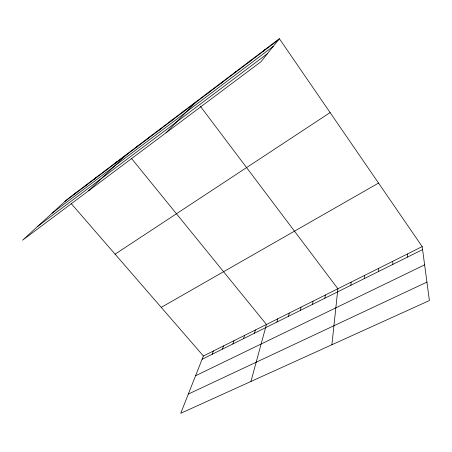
<?xml version="1.0" encoding="UTF-8"?>
<svg xmlns="http://www.w3.org/2000/svg" width="452" height="452" viewBox="0 0 452 452"><rect width="100%" height="100%" fill="white"/><g stroke="black" fill="none" stroke-linecap="round" stroke-linejoin="round"><path stroke-width="0.68" d="M364.555 278.46L364.668 275.358M350.893 285.257L351.125 282.127M331.898 344.763L337.887 288.749L200.338 106.237M324.886 298.19L325.327 295.026M312.501 304.349L313.038 301.173M300.388 310.377L301.015 307.185M288.529 316.276L289.246 313.066M276.923 322.044L277.726 318.829M250.928 381.477L266.443 324.468L131.504 158.46M254.436 333.231L255.391 329.994M243.538 338.65L244.572 335.407M232.865 343.961L233.966 340.706M222.401 349.164L223.57 345.904M212.152 354.266L213.384 350.995M422.179 246.6L203.394 355.99L180.715 413.309L429.4 300.552L422.179 246.6L279.364 38.691L67.41 199.191L22.6 240.187L261.064 61.647L279.364 38.691M263.51 51.183L264.64 49.839M249.052 62.122L250.312 60.687M234.983 72.766L236.362 71.246M221.288 83.134L222.779 81.535M207.943 93.231L209.542 91.558M165.963 132.848L196.643 101.327M182.642 112.384L184.427 110.576M170.636 121.469L172.511 119.599M158.918 130.334L160.878 128.413M147.482 138.99L149.516 137.012M136.306 147.448L138.419 145.42M88.575 190.789L127.577 153.629M114.735 163.777L116.978 161.652M104.31 171.664L106.621 169.494M94.123 179.371L96.491 177.167M84.157 186.913L86.581 184.67M74.416 194.287L76.891 192.01M64.879 201.502L278.364 39.94M52.087 213.208L273.251 46.353M37.759 226.316L267.403 53.692M115.085 254.165L330.124 112.588M161.24 307.383L378.544 183.077M202.1 359.267L422.58 249.6M195.575 375.753L424.62 264.855M188.326 394.076L426.931 282.104M71.405 203.801L203.394 355.99M407.28 254.052L407.54 257.081M392.737 261.324L392.867 264.38M378.533 268.42L378.539 271.505"/></g></svg>
